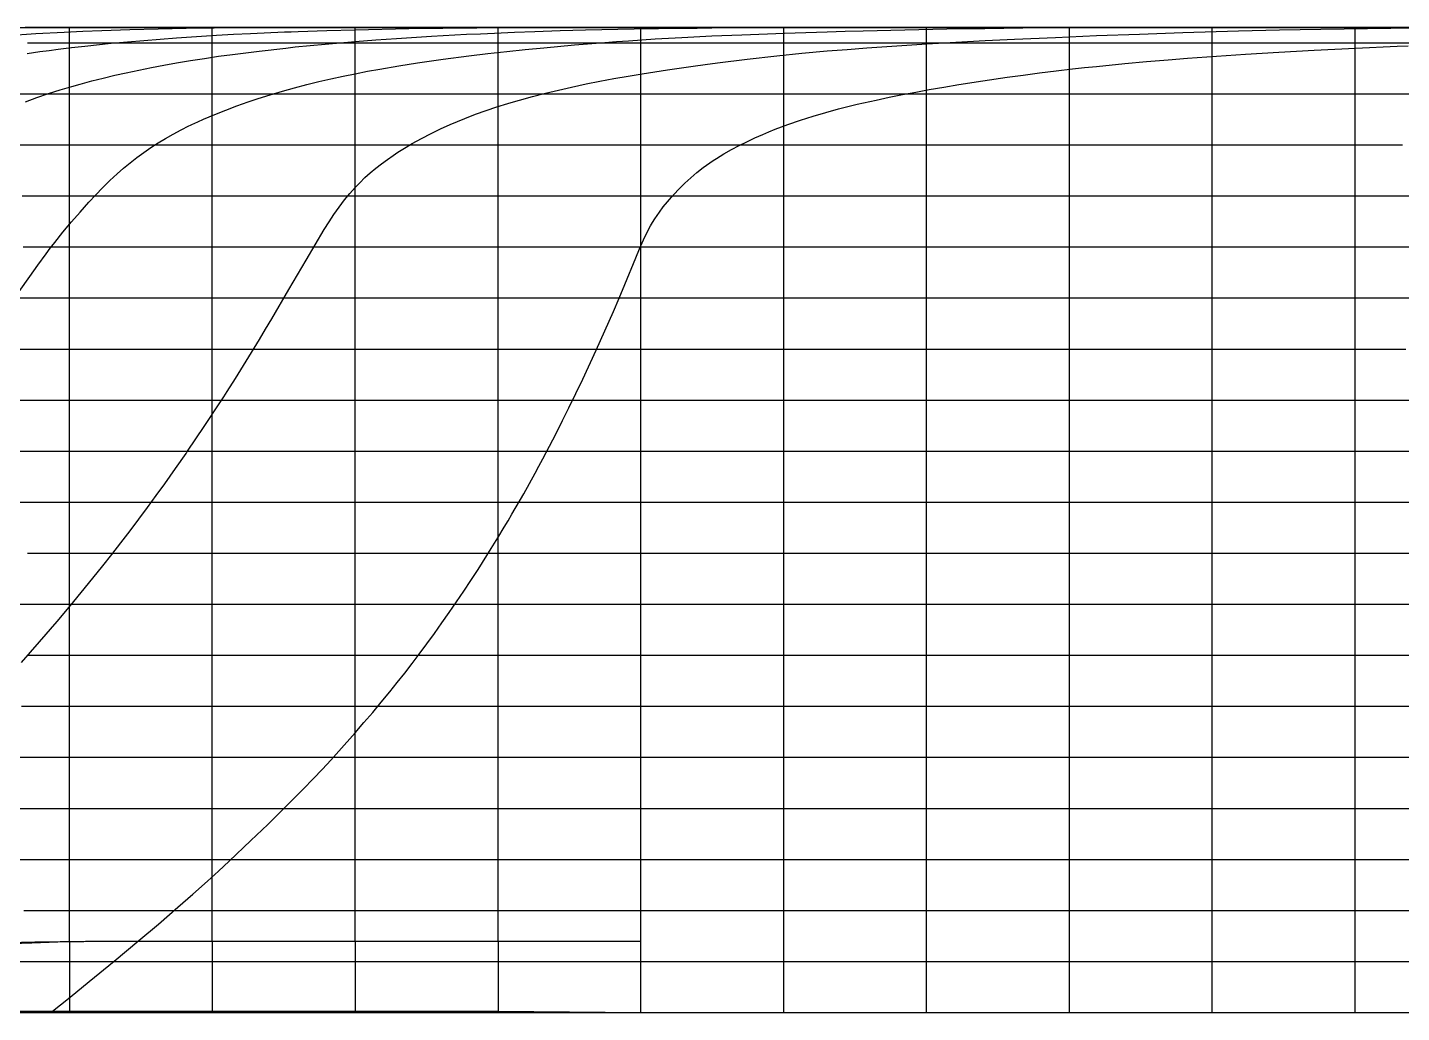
# Model space of a CAD drawing. Header units: millimetres. Extents: x 0 to 181739, y 0 to 19300.
# Drawn here: x 18777 to 45710, y 0 to 19300 of the extents above; entities that cross this region are included whole.
import ezdxf

# ---------------------------------------------------------------- set-up
doc = ezdxf.new("R2010")
doc.units = ezdxf.units.MM
for name, color, linetype in [('BUTTOCKS', 6, 'Continuous'), ('Knuckle', 1, 'Continuous'), ('SECTIONS', 3, 'Continuous'), ('WATERLINES', 5, 'Continuous')]:
    doc.layers.add(name, color=color, linetype=linetype)

msp = doc.modelspace()

# ---------------------------------------------------------------- linework, layer by layer
for p, q in [((19600, 1387), (19600, 25)), ((22400, 1400, 862), (22400, 1400)), ((22400, 1400), (22400, 25)), ((25200, 1397, 636), (25200, 1400)), ((25200, 1400), (25200, 25)), ((28000, 1397, 456), (28000, 1400)), ((28000, 1400), (28000, 25)), ((30800, 0, 247), (30800, 1400, 318)), ((8800, 25), (28000, 25)), ((28000, 25), (30800, 0, 247))]:
    msp.add_line(p, q)
at = {"color": 2}
msp.add_polyline3d([(46039, 19300, 2194), (45528, 19300, 2244), (45017, 19300, 2297), (44211, 19300, 2387), (43455, 19300, 2478), (43144, 19300, 2517), (42833, 19300, 2556), (42187, 19300, 2641), (41543, 19300, 2729), (40999, 19300, 2804), (40456, 19300, 2884), (40094, 19300, 2940), (39733, 19300, 3000), (38515, 19300, 3191), (37664, 19300, 3330), (36813, 19300, 3472), (36084, 19300, 3596), (35356, 19300, 3724), (34628, 19300, 3853), (33901, 19300, 3985), (33174, 19300, 4120), (32084, 19300, 4325), (30995, 19300, 4536), (30269, 19300, 4678), (29544, 19300, 4822), (29056, 19300, 4921), (28568, 19300, 5021), (27945, 19300, 5150), (27324, 19300, 5284), (26809, 19300, 5397), (26294, 19300, 5507), (25748, 19300, 5618), (25474, 19300, 5670), (25200, 19300, 5720), (24120, 19300, 5952), (23042, 19300, 6186), (21782, 19300, 6464), (20523, 19300, 6746), (19561, 19300, 6965), (18733, 19300, 7155)], dxfattribs=at)
at = {"color": 3}
msp.add_polyline3d([(19600, 1387, 0), (19600, 1390, 530), (19600, 1392, 1141)], dxfattribs=at)
at = {"layer": 'BUTTOCKS'}
for points in [[(18777, 19000, 5440), (19513, 19000, 5252), (20250, 19000, 5067), (20888, 19000, 4911), (21527, 19000, 4758), (22048, 19000, 4636), (22834, 19000, 4455), (23620, 19000, 4278), (24410, 19000, 4105), (25200, 19000, 3935), (25586, 19000, 3853), (25972, 19000, 3773), (26720, 19000, 3621), (27470, 19000, 3472), (28062, 19000, 3358), (28654, 19000, 3247), (29100, 19000, 3164), (29546, 19000, 3083), (29963, 19000, 3008), (30380, 19000, 2934), (30576, 19000, 2900), (30772, 19000, 2866), (31462, 19000, 2749), (32151, 19000, 2636), (32745, 19000, 2542), (33339, 19000, 2452), (33819, 19000, 2383), (34300, 19000, 2316), (34699, 19000, 2262), (35098, 19000, 2210), (35754, 19000, 2126), (36410, 19000, 2044), (37655, 19000, 1893), (38900, 19000, 1747), (39316, 19000, 1699), (39733, 19000, 1652), (39933, 19000, 1630), (40134, 19000, 1608), (40869, 19000, 1529), (41605, 19000, 1453), (42264, 19000, 1387), (42923, 19000, 1325), (43237, 19000, 1296), (43551, 19000, 1269), (44176, 19000, 1216), (44800, 19000, 1166), (45430, 19000, 1119), (46059, 19000, 1076)], [(18467, 18000, 4176), (18919, 18000, 4063), (19801, 18000, 3849), (20243, 18000, 3744), (20685, 18000, 3641), (21141, 18000, 3537), (21597, 18000, 3434), (22358, 18000, 3266), (23118, 18000, 3102), (23933, 18000, 2929), (24748, 18000, 2762), (24974, 18000, 2716), (25200, 18000, 2671), (25661, 18000, 2581), (26355, 18000, 2448), (27049, 18000, 2319), (27740, 18000, 2195), (28433, 18000, 2074), (28890, 18000, 1997), (29347, 18000, 1921), (29798, 18000, 1847), (30250, 18000, 1775), (30584, 18000, 1723), (30919, 18000, 1671), (31571, 18000, 1573), (32224, 18000, 1478), (32794, 18000, 1399), (33363, 18000, 1322), (34059, 18000, 1231), (34756, 18000, 1145), (35219, 18000, 1090), (35682, 18000, 1036), (36142, 18000, 985), (36602, 18000, 935), (37396, 18000, 852), (38190, 18000, 773), (38961, 18000, 701), (39733, 18000, 633), (40497, 18000, 570), (40878, 18000, 540), (41258, 18000, 511), (41846, 18000, 468), (42433, 18000, 428), (43202, 18000, 380), (43972, 18000, 335), (44656, 18000, 298), (45340, 18000, 265), (45896, 18000, 240)], [(18401, 17000, 3675), (18786, 17000, 3581), (19305, 17000, 3455), (19826, 17000, 3331), (20480, 17000, 3179), (21135, 17000, 3032), (21869, 17000, 2870), (22428, 17000, 2750), (22988, 17000, 2633), (23735, 17000, 2482), (23920, 17000, 2445), (24106, 17000, 2408), (24653, 17000, 2302), (25200, 17000, 2197), (26099, 17000, 2032), (26997, 17000, 1873), (27899, 17000, 1720), (28811, 17000, 1572), (29156, 17000, 1517), (29501, 17000, 1464), (30269, 17000, 1348), (31039, 17000, 1236), (31785, 17000, 1131), (32532, 17000, 1029), (32900, 17000, 980), (33268, 17000, 933), (33833, 17000, 863), (34399, 17000, 797), (35010, 17000, 730), (35622, 17000, 666), (36139, 17000, 615), (36657, 17000, 567), (37166, 17000, 521), (37676, 17000, 478), (38190, 17000, 437), (38704, 17000, 398), (39218, 17000, 362), (39733, 17000, 330), (40122, 17000, 307), (40706, 17000, 275), (41289, 17000, 247), (41813, 17000, 223), (42337, 17000, 201), (43176, 17000, 167), (44015, 17000, 137), (44295, 17000, 127), (44574, 17000, 118), (45151, 17000, 102), (45729, 17000, 87)], [(18673, 16000, 3316), (19330, 16000, 3169), (20052, 16000, 3010), (20775, 16000, 2854), (21461, 16000, 2709), (22148, 16000, 2566), (22946, 16000, 2405), (23745, 16000, 2249), (24472, 16000, 2109), (25200, 16000, 1973), (25427, 16000, 1931), (25654, 16000, 1890), (26341, 16000, 1769), (27028, 16000, 1652), (27258, 16000, 1613), (27488, 16000, 1576), (28177, 16000, 1465), (28866, 16000, 1359), (29322, 16000, 1291), (29778, 16000, 1224), (30452, 16000, 1130), (31125, 16000, 1039), (31779, 16000, 954), (32434, 16000, 874), (32802, 16000, 830), (33170, 16000, 788), (33449, 16000, 757), (33728, 16000, 728), (34415, 16000, 659), (35102, 16000, 596), (35646, 16000, 550), (36189, 16000, 507), (36671, 16000, 472), (37153, 16000, 439), (37413, 16000, 421), (37673, 16000, 405), (38387, 16000, 361), (39102, 16000, 320), (39417, 16000, 303), (39733, 16000, 286), (40484, 16000, 247), (41236, 16000, 209), (42080, 16000, 171), (42924, 16000, 137), (43298, 16000, 124), (43671, 16000, 111), (44559, 16000, 85), (45448, 16000, 65), (46257, 16000, 51)], [(18691, 15000, 3117), (19366, 15000, 2974), (19978, 15000, 2849), (20590, 15000, 2725), (21137, 15000, 2615), (21683, 15000, 2507), (22709, 15000, 2308), (23223, 15000, 2211), (23737, 15000, 2117), (23945, 15000, 2079), (24153, 15000, 2042), (24676, 15000, 1948), (25200, 15000, 1856), (25857, 15000, 1742), (26514, 15000, 1631), (27185, 15000, 1521), (27857, 15000, 1415), (28311, 15000, 1345), (28765, 15000, 1277), (29679, 15000, 1147), (29908, 15000, 1116), (30138, 15000, 1085), (30827, 15000, 996), (31517, 15000, 912), (31976, 15000, 860), (32435, 15000, 810), (33127, 15000, 740), (33819, 15000, 675), (34125, 15000, 647), (34431, 15000, 620), (34933, 15000, 577), (35435, 15000, 536), (35998, 15000, 493), (36562, 15000, 452), (37137, 15000, 414), (37711, 15000, 378), (38722, 15000, 319), (39733, 15000, 266), (40398, 15000, 232), (41063, 15000, 201), (42048, 15000, 159), (42783, 15000, 131), (43519, 15000, 106), (43807, 15000, 97), (44096, 15000, 89), (44810, 15000, 71), (45525, 15000, 57), (46419, 15000, 41)], [(18562, 14000, 2993), (19108, 14000, 2883), (20060, 14000, 2694), (21013, 14000, 2508), (21258, 14000, 2460), (21503, 14000, 2414), (22141, 14000, 2295), (22779, 14000, 2180), (23916, 14000, 1981), (25054, 14000, 1787), (25127, 14000, 1775), (25200, 14000, 1763), (25801, 14000, 1663), (26402, 14000, 1565), (27004, 14000, 1470), (27606, 14000, 1378), (28136, 14000, 1300), (28666, 14000, 1225), (29017, 14000, 1176), (29368, 14000, 1129), (29717, 14000, 1083), (30066, 14000, 1039), (30412, 14000, 996), (30757, 14000, 954), (31098, 14000, 914), (31439, 14000, 875), (32104, 14000, 803), (32770, 14000, 737), (33141, 14000, 702), (33512, 14000, 669), (34286, 14000, 602), (35059, 14000, 538), (35409, 14000, 511), (35759, 14000, 484), (36265, 14000, 448), (36772, 14000, 413), (37375, 14000, 375), (37978, 14000, 340), (38855, 14000, 293), (39733, 14000, 248), (40517, 14000, 211), (41302, 14000, 177), (42082, 14000, 147), (42848, 14000, 120), (43614, 14000, 96), (44225, 14000, 80), (44836, 14000, 66), (46058, 14000, 43)], [(18589, 13000, 2850), (19374, 13000, 2698), (20159, 13000, 2548), (20816, 13000, 2424), (21473, 13000, 2304), (21795, 13000, 2246), (22116, 13000, 2188), (22627, 13000, 2100), (23137, 13000, 2013), (24168, 13000, 1841), (25200, 13000, 1674), (25649, 13000, 1602), (26098, 13000, 1532), (26770, 13000, 1430), (27442, 13000, 1331), (27896, 13000, 1266), (28350, 13000, 1204), (28941, 13000, 1125), (29532, 13000, 1049), (29875, 13000, 1007), (30219, 13000, 965), (30551, 13000, 927), (30883, 13000, 889), (31210, 13000, 854), (31536, 13000, 819), (31863, 13000, 786), (32189, 13000, 754), (32864, 13000, 691), (33540, 13000, 631), (33895, 13000, 602), (34615, 13000, 543), (35336, 13000, 488), (35842, 13000, 452), (36348, 13000, 417), (36677, 13000, 396), (37006, 13000, 376), (37667, 13000, 337), (38329, 13000, 301), (39031, 13000, 266), (39733, 13000, 232), (40309, 13000, 207), (40885, 13000, 182), (41663, 13000, 152), (42441, 13000, 125), (42644, 13000, 118), (42847, 13000, 112), (43808, 13000, 86), (44769, 13000, 65), (45797, 13000, 45)], [(17873, 12000, 3000), (19358, 12000, 2570), (20078, 12000, 2436), (20798, 12000, 2306), (21014, 12000, 2268), (21230, 12000, 2230), (22028, 12000, 2092), (22827, 12000, 1959), (23174, 12000, 1902), (23520, 12000, 1846), (24124, 12000, 1750), (24662, 12000, 1667), (25200, 12000, 1585), (25873, 12000, 1484), (26547, 12000, 1385), (27222, 12000, 1290), (27898, 12000, 1198), (28011, 12000, 1183), (28125, 12000, 1168), (28748, 12000, 1088), (29370, 12000, 1011), (29811, 12000, 959), (30252, 12000, 909), (30755, 12000, 854), (31258, 12000, 802), (31748, 12000, 754), (32238, 12000, 708), (32817, 12000, 656), (33396, 12000, 608), (34102, 12000, 552), (34808, 12000, 498), (35683, 12000, 436), (36356, 12000, 393), (37029, 12000, 352), (37694, 12000, 315), (38359, 12000, 281), (39046, 12000, 248), (39733, 12000, 218), (40517, 12000, 185), (41302, 12000, 156), (42075, 12000, 130), (42848, 12000, 106), (43692, 12000, 85), (44537, 12000, 66), (44861, 12000, 60), (45185, 12000, 54), (46062, 12000, 39)], [(18449, 11000, 2603), (18977, 11000, 2507), (19506, 11000, 2412), (20337, 11000, 2266), (21169, 11000, 2123), (21959, 11000, 1993), (22751, 11000, 1866), (22858, 11000, 1849), (22965, 11000, 1832), (23788, 11000, 1705), (24612, 11000, 1581), (25200, 11000, 1495), (25649, 11000, 1431), (26098, 11000, 1368), (26770, 11000, 1276), (27443, 11000, 1187), (28129, 11000, 1100), (28815, 11000, 1017), (29182, 11000, 974), (29550, 11000, 932), (30250, 11000, 856), (30753, 11000, 805), (31257, 11000, 755), (31748, 11000, 710), (32240, 11000, 666), (32898, 11000, 611), (33493, 11000, 564), (34088, 11000, 520), (34803, 11000, 468), (35519, 11000, 420), (36119, 11000, 383), (36719, 11000, 347), (37554, 11000, 302), (38389, 11000, 261), (39057, 11000, 232), (39733, 11000, 203), (40654, 11000, 168), (41576, 11000, 137), (41772, 11000, 131), (42729, 11000, 104), (43687, 11000, 80), (44633, 11000, 61), (45579, 11000, 45), (46477, 11000, 32)], [(18510, 10000, 2454), (19322, 10000, 2313), (19742, 10000, 2242), (20163, 10000, 2171), (21041, 10000, 2027), (21919, 10000, 1888), (22011, 10000, 1873), (22103, 10000, 1859), (23135, 10000, 1701), (23652, 10000, 1625), (24169, 10000, 1550), (24684, 10000, 1477), (25200, 10000, 1406), (25651, 10000, 1345), (26102, 10000, 1285), (26778, 10000, 1197), (27454, 10000, 1113), (28135, 10000, 1032), (28817, 10000, 954), (29322, 10000, 899), (29828, 10000, 846), (30339, 10000, 795), (30850, 10000, 746), (31537, 10000, 684), (32175, 10000, 630), (32813, 10000, 579), (33584, 10000, 522), (34355, 10000, 468), (35100, 10000, 419), (35845, 10000, 374), (36956, 10000, 312), (37725, 10000, 274), (38493, 10000, 239), (39113, 10000, 213), (39733, 10000, 189), (40511, 10000, 162), (41290, 10000, 137), (42172, 10000, 112), (43053, 10000, 90), (43768, 10000, 74), (44483, 10000, 61), (45914, 10000, 38)], [(18775, 9000, 2271), (18942, 9000, 2244), (19919, 9000, 2084), (20897, 9000, 1930), (21562, 9000, 1828), (22228, 9000, 1729), (23198, 9000, 1589), (24167, 9000, 1454), (24684, 9000, 1385), (25200, 9000, 1316), (25878, 9000, 1230), (26556, 9000, 1146), (27178, 9000, 1072), (27801, 9000, 1001), (28197, 9000, 958), (28790, 9000, 894), (29384, 9000, 834), (30178, 9000, 757), (30805, 9000, 701), (31433, 9000, 648), (31746, 9000, 622), (32060, 9000, 598), (32892, 9000, 535), (33725, 9000, 477), (33938, 9000, 463), (34151, 9000, 449), (34857, 9000, 405), (35564, 9000, 363), (36167, 9000, 330), (36771, 9000, 299), (37960, 9000, 244), (38847, 9000, 208), (39733, 9000, 176), (40736, 9000, 144), (41740, 9000, 116), (42209, 9000, 104), (42678, 9000, 92), (43391, 9000, 77), (44103, 9000, 64), (45529, 9000, 41), (46062, 9000, 34)], [(18531, 8000, 2177), (19272, 8000, 2058), (20013, 8000, 1942), (20721, 8000, 1835), (21429, 8000, 1732), (22329, 8000, 1604), (23230, 8000, 1480), (23713, 8000, 1416), (24197, 8000, 1353), (24698, 8000, 1289), (25200, 8000, 1227), (25878, 8000, 1145), (26556, 8000, 1067), (27408, 8000, 973), (28202, 8000, 890), (28994, 8000, 812), (29784, 8000, 739), (30289, 8000, 694), (30794, 8000, 652), (31561, 8000, 591), (32328, 8000, 535), (33218, 8000, 474), (34108, 8000, 418), (34983, 8000, 367), (35858, 8000, 320), (36606, 8000, 284), (37354, 8000, 250), (37950, 8000, 226), (38841, 8000, 192), (39733, 8000, 162), (40512, 8000, 139), (41463, 8000, 114), (42415, 8000, 91), (43727, 8000, 66), (45040, 8000, 46), (45873, 8000, 34)], [(18776, 7000, 2001), (19302, 7000, 1920), (19829, 7000, 1842), (20688, 7000, 1717), (21548, 7000, 1597), (21709, 7000, 1575), (21869, 7000, 1554), (22627, 7000, 1452), (23386, 7000, 1355), (24493, 7000, 1219), (24846, 7000, 1177), (25200, 7000, 1137), (25878, 7000, 1061), (26557, 7000, 987), (27008, 7000, 941), (27458, 7000, 895), (28133, 7000, 830), (28809, 7000, 767), (29260, 7000, 727), (29939, 7000, 670), (30618, 7000, 616), (31074, 7000, 581), (31531, 7000, 547), (32219, 7000, 500), (32907, 7000, 455), (33362, 7000, 427), (34158, 7000, 381), (34953, 7000, 338), (35637, 7000, 304), (36320, 7000, 273), (37344, 7000, 230), (38368, 7000, 192), (39733, 7000, 149), (40512, 7000, 128), (41291, 7000, 109), (42115, 7000, 90), (42940, 7000, 74), (43292, 7000, 68), (43644, 7000, 62), (45051, 7000, 41), (46458, 7000, 25)], [(18659, 6000, 1883), (18980, 6000, 1835), (19615, 6000, 1743), (20250, 6000, 1654), (21024, 6000, 1549), (21799, 6000, 1447), (22263, 6000, 1388), (22727, 6000, 1330), (23486, 6000, 1239), (24244, 6000, 1151), (25200, 6000, 1047), (26105, 6000, 953), (26782, 6000, 886), (27460, 6000, 823), (28141, 6000, 762), (28823, 6000, 704), (29526, 6000, 647), (30223, 6000, 593), (30921, 6000, 543), (31783, 6000, 485), (32644, 6000, 431), (33497, 6000, 383), (34350, 6000, 338), (35026, 6000, 305), (35703, 6000, 274), (36713, 6000, 233), (37722, 6000, 196), (38727, 6000, 164), (39733, 6000, 136), (41005, 6000, 105), (42278, 6000, 79), (43148, 6000, 64), (44017, 6000, 51), (45419, 6000, 33), (46821, 6000, 19)], [(18352, 5000, 1790), (19022, 5000, 1695), (19553, 5000, 1621), (20083, 5000, 1550), (20790, 5000, 1457), (21298, 5000, 1393), (21807, 5000, 1330), (22473, 5000, 1250), (23139, 5000, 1174), (23761, 5000, 1105), (24384, 5000, 1039), (24792, 5000, 997), (25200, 5000, 957), (25879, 5000, 891), (26558, 5000, 828), (27185, 5000, 773), (27811, 5000, 720), (28607, 5000, 657), (29402, 5000, 597), (30092, 5000, 548), (30782, 5000, 502), (31377, 5000, 465), (32197, 5000, 416), (33017, 5000, 371), (34024, 5000, 321), (35032, 5000, 276), (35706, 5000, 249), (36716, 5000, 211), (37727, 5000, 177), (38730, 5000, 148), (39733, 5000, 122), (41012, 5000, 94), (42292, 5000, 70), (43661, 5000, 50), (45242, 5000, 31), (46824, 5000, 17)], [(18371, 4000, 1649), (19083, 4000, 1552), (19796, 4000, 1458), (20577, 4000, 1360), (21359, 4000, 1266), (22137, 4000, 1177), (22915, 4000, 1091), (23574, 4000, 1023), (24232, 4000, 958), (24716, 4000, 912), (25200, 4000, 867), (25426, 4000, 847), (25653, 4000, 827), (26332, 4000, 768), (27012, 4000, 712), (28192, 4000, 622), (28988, 4000, 565), (29783, 4000, 513), (30581, 4000, 463), (31378, 4000, 417), (31900, 4000, 389), (32683, 4000, 349), (33465, 4000, 312), (34250, 4000, 278), (35035, 4000, 247), (36212, 4000, 205), (37389, 4000, 168), (38561, 4000, 136), (39733, 4000, 109), (41010, 4000, 83), (42288, 4000, 62), (43664, 4000, 43), (45040, 4000, 28), (46269, 4000, 18)], [(18035, 3000, 1555), (18797, 3000, 1454), (19557, 3000, 1358), (20127, 3000, 1289), (20698, 3000, 1222), (21489, 3000, 1134), (22281, 3000, 1050), (22796, 3000, 997), (23112, 3000, 966), (23428, 3000, 936), (24251, 3000, 860), (25074, 3000, 789), (25200, 3000, 778), (25653, 3000, 741), (26721, 3000, 658), (27790, 3000, 581), (28572, 3000, 529), (29380, 3000, 479), (30188, 3000, 432), (31069, 3000, 385), (31951, 3000, 342), (32244, 3000, 328), (32537, 3000, 315), (33418, 3000, 277), (34299, 3000, 243), (35188, 3000, 212), (36077, 3000, 184), (37286, 3000, 150), (38495, 3000, 121), (39114, 3000, 107), (39733, 3000, 95), (40840, 3000, 75), (41947, 3000, 58), (43514, 3000, 39), (45080, 3000, 24), (46646, 3000, 13)], [(18708, 2000, 1329), (19430, 2000, 1242), (19640, 2000, 1217), (19850, 2000, 1193), (20495, 2000, 1121), (21140, 2000, 1052), (21471, 2000, 1019), (21802, 2000, 985), (22023, 2000, 964), (22244, 2000, 943), (22893, 2000, 882), (23542, 2000, 824), (23962, 2000, 788), (24382, 2000, 754), (24791, 2000, 721), (25200, 2000, 689), (25880, 2000, 639), (26560, 2000, 591), (27581, 2000, 524), (28602, 2000, 462), (29396, 2000, 418), (30190, 2000, 377), (31051, 2000, 336), (31912, 2000, 299), (32490, 2000, 275), (33069, 2000, 253), (34094, 2000, 217), (35121, 2000, 185), (35568, 2000, 172), (36016, 2000, 160), (37398, 2000, 126), (38779, 2000, 98), (39733, 2000, 81), (41342, 2000, 57), (42952, 2000, 38), (44887, 2000, 21), (46823, 2000, 9)], [(18209, 1000, 1253), (18902, 1000, 1170), (19596, 1000, 1092), (20280, 1000, 1019), (20964, 1000, 951), (21642, 1000, 886), (22322, 1000, 825), (23227, 1000, 749), (23724, 1000, 710), (24462, 1000, 654), (25200, 1000, 601), (25873, 1000, 555), (26547, 1000, 512), (26994, 1000, 485), (27441, 1000, 460), (28464, 1000, 404), (29488, 1000, 355), (30321, 1000, 317), (31154, 1000, 283), (32183, 1000, 244), (33213, 1000, 210), (34424, 1000, 174), (35634, 1000, 143), (37006, 1000, 112), (38369, 1000, 88), (39733, 1000, 67), (41313, 1000, 47), (43250, 1000, 29), (45187, 1000, 15), (46111, 1000, 10)]]:
    msp.add_polyline3d(points, dxfattribs=at)
at = {"layer": 'Knuckle', "extrusion": (0, -1, 0)}
msp.add_line((28000, 1400), (30800, 1400, 318), dxfattribs=at)
at = {"layer": 'Knuckle'}
for points in [[(18389, 1370, 1282), (18920, 1382, 1220), (19416, 1390, 1163), (19911, 1395, 1108), (20405, 1398, 1056), (20900, 1400, 1005), (21650, 1400, 931), (22400, 1400, 862), (22608, 1400, 843), (22943, 1399, 814), (23275, 1399, 786), (23604, 1399, 759), (23931, 1400, 732), (24254, 1400, 707), (24574, 1400, 682), (24889, 1400, 659), (25200, 1400, 636), (25893, 1400, 588), (26590, 1400, 541), (27292, 1400, 498), (28000, 1400, 456), (28785, 1400, 414), (29568, 1400, 374), (30331, 1400, 338), (30800, 1400, 318)], [(18459, 1353, 0), (18865, 1367, 0), (19374, 1382, 0), (19883, 1392, 0), (20391, 1398, 0), (20900, 1400, 0), (28000, 1400, 0)], [(18443, 0, 1087), (18864, 0, 1040), (19286, 0, 995), (19708, 0, 951), (20129, 0, 909), (20762, 0, 849), (21396, 0, 793), (22240, 0, 722), (23086, 0, 657), (23720, 0, 611), (24354, 0, 567), (25200, 0, 513), (26107, 0, 459), (27015, 0, 410), (27801, 0, 371), (28588, 0, 334), (29436, 0, 298), (30283, 0, 266), (31010, 0, 240), (32100, 0, 205), (33190, 0, 173), (34523, 0, 140), (35855, 0, 112), (37188, 0, 88), (38521, 0, 68), (39733, 0, 53), (40772, 0, 42), (43109, 0, 23), (45447, 0, 10), (47784, 0, 3)]]:
    msp.add_polyline3d(points, dxfattribs=at)
at = {"layer": 'SECTIONS'}
for points in [[(19600, 1392, 1141), (19600, 2120, 1238), (19600, 4241, 1515), (19600, 5603, 1694), (19600, 6965, 1872), (19600, 9619, 2217), (19600, 12273, 2561), (19600, 13172, 2677), (19600, 14070, 2795), (19600, 14201, 2813), (19600, 14333, 2831), (19600, 14650, 2874), (19600, 14966, 2921), (19600, 15233, 2963), (19600, 15500, 3010), (19600, 15765, 3060), (19600, 16030, 3116), (19600, 16277, 3173), (19600, 16523, 3236), (19600, 16686, 3282), (19600, 16848, 3332), (19600, 17008, 3387), (19600, 17107, 3423), (19600, 17206, 3463), (19600, 17303, 3504), (19600, 17400, 3547), (19600, 17509, 3600), (19600, 17616, 3655), (19600, 17721, 3714), (19600, 17824, 3777), (19600, 17928, 3845), (19600, 18028, 3918), (19600, 18125, 3994), (19600, 18219, 4075), (19600, 18309, 4159), (19600, 18396, 4247), (19600, 18478, 4340), (19600, 18556, 4435), (19600, 18642, 4551), (19600, 18722, 4671), (19600, 18795, 4795), (19600, 18863, 4922), (19600, 18925, 5052), (19600, 18982, 5184), (19600, 19010, 5256), (19600, 19037, 5328), (19600, 19087, 5480), (19600, 19132, 5634), (19600, 19170, 5789), (19600, 19203, 5946), (19600, 19231, 6104), (19600, 19254, 6263), (19600, 19264, 6347), (19600, 19274, 6430), (19600, 19285, 6561), (19600, 19294, 6693), (19600, 19298, 6824), (19600, 19300, 6956), (19600, 19300, 9000)], [(22400, 1400, 862), (22400, 1546, 878), (22400, 4139, 1164), (22400, 5865, 1356), (22400, 7590, 1548), (22400, 8391, 1637), (22400, 9191, 1725), (22400, 11269, 1951), (22400, 13347, 2176), (22400, 13813, 2227), (22400, 14280, 2280), (22400, 14763, 2337), (22400, 15246, 2399), (22400, 15473, 2431), (22400, 15699, 2465), (22400, 15925, 2502), (22400, 16150, 2543), (22400, 16367, 2586), (22400, 16475, 2609), (22400, 16583, 2635), (22400, 16722, 2672), (22400, 16860, 2712), (22400, 16998, 2756), (22400, 17134, 2804), (22400, 17268, 2857), (22400, 17400, 2914), (22400, 17534, 2978), (22400, 17665, 3047), (22400, 17794, 3121), (22400, 17919, 3201), (22400, 18037, 3284), (22400, 18152, 3373), (22400, 18262, 3467), (22400, 18341, 3541), (22400, 18418, 3618), (22400, 18491, 3698), (22400, 18560, 3782), (22400, 18605, 3840), (22400, 18648, 3899), (22400, 18730, 4021), (22400, 18792, 4123), (22400, 18850, 4227), (22400, 18904, 4333), (22400, 18953, 4442), (22400, 19013, 4589), (22400, 19067, 4739), (22400, 19114, 4891), (22400, 19157, 5055), (22400, 19195, 5220), (22400, 19225, 5386), (22400, 19251, 5553), (22400, 19270, 5721), (22400, 19285, 5890), (22400, 19292, 5999), (22400, 19296, 6108), (22400, 19300, 6327), (22400, 19300, 9000)], [(25200, 1397, 636), (25200, 2618, 744), (25200, 5235, 978), (25200, 8507, 1272), (25200, 11779, 1565), (25200, 12433, 1623), (25200, 13087, 1681), (25200, 13960, 1759), (25200, 14832, 1840), (25200, 15195, 1875), (25200, 15558, 1914), (25200, 15812, 1946), (25200, 16065, 1983), (25200, 16233, 2011), (25200, 16400, 2044), (25200, 16566, 2080), (25200, 16708, 2114), (25200, 16849, 2152), (25200, 16989, 2194), (25200, 17128, 2239), (25200, 17265, 2290), (25200, 17400, 2345), (25200, 17495, 2387), (25200, 17588, 2431), (25200, 17680, 2478), (25200, 17771, 2528), (25200, 17890, 2599), (25200, 18005, 2675), (25200, 18116, 2756), (25200, 18224, 2842), (25200, 18327, 2934), (25200, 18425, 3031), (25200, 18514, 3129), (25200, 18598, 3231), (25200, 18677, 3337), (25200, 18750, 3447), (25200, 18818, 3561), (25200, 18882, 3677), (25200, 18931, 3777), (25200, 18977, 3880), (25200, 19019, 3984), (25200, 19058, 4089), (25200, 19096, 4203), (25200, 19130, 4319), (25200, 19160, 4436), (25200, 19198, 4613), (25200, 19228, 4792), (25200, 19235, 4843), (25200, 19242, 4895), (25200, 19266, 5100), (25200, 19285, 5306), (25200, 19296, 5513), (25200, 19300, 5720), (25200, 19300, 9000)], [(28000, 1397, 456), (28000, 4274, 654), (28000, 8065, 915), (28000, 10530, 1084), (28000, 12995, 1252), (28000, 13430, 1281), (28000, 13865, 1311), (28000, 14318, 1342), (28000, 14772, 1375), (28000, 15304, 1417), (28000, 15570, 1442), (28000, 15836, 1472), (28000, 15939, 1485), (28000, 16042, 1499), (28000, 16213, 1525), (28000, 16383, 1555), (28000, 16553, 1590), (28000, 16721, 1628), (28000, 16889, 1672), (28000, 17055, 1720), (28000, 17229, 1776), (28000, 17315, 1806), (28000, 17400, 1838), (28000, 17503, 1881), (28000, 17605, 1927), (28000, 17706, 1976), (28000, 17804, 2029), (28000, 17900, 2086), (28000, 17995, 2146), (28000, 18071, 2199), (28000, 18146, 2255), (28000, 18219, 2313), (28000, 18290, 2374), (28000, 18373, 2451), (28000, 18453, 2532), (28000, 18529, 2616), (28000, 18602, 2703), (28000, 18671, 2793), (28000, 18737, 2885), (28000, 18798, 2981), (28000, 18856, 3078), (28000, 18913, 3184), (28000, 18966, 3293), (28000, 19014, 3403), (28000, 19057, 3516), (28000, 19108, 3668), (28000, 19153, 3823), (28000, 19190, 3980), (28000, 19217, 4118), (28000, 19240, 4258), (28000, 19259, 4398), (28000, 19273, 4538), (28000, 19285, 4687), (28000, 19293, 4836), (28000, 19298, 4985), (28000, 19300, 5135), (28000, 19300, 9000)], [(30800, 0, 247), (30800, 1310, 313), (30800, 4304, 465), (30800, 7298, 616), (30800, 8799, 691), (30800, 10299, 765), (30800, 12469, 872), (30800, 14639, 980), (30800, 14936, 996), (30800, 15233, 1013), (30800, 15538, 1035), (30800, 15691, 1048), (30800, 15843, 1064), (30800, 16093, 1094), (30800, 16343, 1131), (30800, 16508, 1160), (30800, 16673, 1193), (30800, 16837, 1230), (30800, 16979, 1265), (30800, 17121, 1305), (30800, 17261, 1348), (30800, 17400, 1396), (30800, 17522, 1444), (30800, 17643, 1496), (30800, 17761, 1553), (30800, 17877, 1615), (30800, 17989, 1683), (30800, 18097, 1756), (30800, 18208, 1840), (30800, 18315, 1930), (30800, 18416, 2025), (30800, 18513, 2126), (30800, 18604, 2230), (30800, 18691, 2340), (30800, 18766, 2444), (30800, 18836, 2553), (30800, 18901, 2664), (30800, 18961, 2778), (30800, 19014, 2895), (30800, 19062, 3015), (30800, 19102, 3127), (30800, 19137, 3241), (30800, 19167, 3356), (30800, 19206, 3530), (30800, 19238, 3705), (30800, 19258, 3849), (30800, 19275, 3993), (30800, 19286, 4138), (30800, 19297, 4356), (30800, 19300, 4574), (30800, 19300, 9000)], [(33600, 0, 163), (33600, 747, 189), (33600, 1494, 215), (33600, 5959, 377), (33600, 10425, 536), (33600, 11796, 584), (33600, 13168, 632), (33600, 14017, 662), (33600, 14866, 690), (33600, 15178, 701), (33600, 15489, 713), (33600, 15761, 726), (33600, 16032, 743), (33600, 16261, 763), (33600, 16376, 775), (33600, 16490, 790), (33600, 16660, 817), (33600, 16829, 851), (33600, 16997, 891), (33600, 17164, 936), (33600, 17282, 972), (33600, 17400, 1011), (33600, 17543, 1064), (33600, 17684, 1123), (33600, 17776, 1166), (33600, 17866, 1213), (33600, 17955, 1263), (33600, 18062, 1329), (33600, 18166, 1401), (33600, 18266, 1477), (33600, 18362, 1558), (33600, 18455, 1644), (33600, 18543, 1734), (33600, 18627, 1828), (33600, 18706, 1926), (33600, 18785, 2035), (33600, 18859, 2149), (33600, 18926, 2266), (33600, 18987, 2386), (33600, 19041, 2510), (33600, 19088, 2636), (33600, 19124, 2747), (33600, 19155, 2860), (33600, 19183, 2974), (33600, 19207, 3088), (33600, 19236, 3245), (33600, 19260, 3403), (33600, 19277, 3562), (33600, 19290, 3721), (33600, 19297, 3881), (33600, 19300, 4041), (33600, 19300, 9000)], [(36400, 0, 102), (36400, 1330, 133), (36400, 2661, 165), (36400, 3991, 198), (36400, 5322, 230), (36400, 9701, 334), (36400, 14080, 440), (36400, 15260, 471), (36400, 15588, 479), (36400, 15917, 489), (36400, 16122, 497), (36400, 16327, 508), (36400, 16532, 524), (36400, 16736, 547), (36400, 16904, 573), (36400, 17071, 606), (36400, 17182, 631), (36400, 17291, 661), (36400, 17400, 694), (36400, 17486, 722), (36400, 17571, 753), (36400, 17692, 803), (36400, 17812, 857), (36400, 17929, 916), (36400, 18043, 981), (36400, 18154, 1051), (36400, 18261, 1126), (36400, 18359, 1202), (36400, 18452, 1284), (36400, 18541, 1370), (36400, 18625, 1461), (36400, 18705, 1558), (36400, 18779, 1658), (36400, 18848, 1763), (36400, 18911, 1871), (36400, 18969, 1982), (36400, 19022, 2095), (36400, 19069, 2211), (36400, 19111, 2329), (36400, 19150, 2453), (36400, 19183, 2578), (36400, 19219, 2736), (36400, 19248, 2896), (36400, 19271, 3056), (36400, 19287, 3218), (36400, 19297, 3380), (36400, 19300, 3542), (36400, 19300, 9000)], [(39200, 0, 59), (39200, 1945, 89), (39200, 3890, 119), (39200, 7360, 170), (39200, 10831, 223), (39200, 12695, 252), (39200, 14559, 285), (39200, 15259, 298), (39200, 15959, 314), (39200, 16228, 321), (39200, 16497, 329), (39200, 16651, 336), (39200, 16805, 345), (39200, 16890, 352), (39200, 16975, 361), (39200, 17082, 376), (39200, 17189, 395), (39200, 17295, 418), (39200, 17400, 445), (39200, 17537, 487), (39200, 17673, 534), (39200, 17806, 588), (39200, 17936, 648), (39200, 18060, 711), (39200, 18180, 780), (39200, 18258, 830), (39200, 18334, 882), (39200, 18407, 939), (39200, 18482, 1002), (39200, 18554, 1070), (39200, 18622, 1141), (39200, 18686, 1215), (39200, 18767, 1320), (39200, 18841, 1428), (39200, 18910, 1540), (39200, 18961, 1634), (39200, 19008, 1729), (39200, 19052, 1826), (39200, 19091, 1925), (39200, 19128, 2025), (39200, 19160, 2126), (39200, 19193, 2243), (39200, 19222, 2361), (39200, 19246, 2480), (39200, 19265, 2599), (39200, 19285, 2760), (39200, 19296, 2921), (39200, 19300, 3083), (39200, 19300, 9000)], [(42000, 0, 31), (42000, 6475, 89), (42000, 8749, 107), (42000, 11022, 125), (42000, 12697, 138), (42000, 14372, 154), (42000, 15079, 162), (42000, 15786, 171), (42000, 16015, 175), (42000, 16245, 181), (42000, 16494, 188), (42000, 16743, 198), (42000, 16823, 202), (42000, 16902, 207), (42000, 17028, 217), (42000, 17152, 231), (42000, 17277, 249), (42000, 17400, 272), (42000, 17536, 302), (42000, 17670, 338), (42000, 17764, 367), (42000, 17856, 399), (42000, 17947, 435), (42000, 18037, 474), (42000, 18125, 517), (42000, 18211, 563), (42000, 18277, 601), (42000, 18341, 642), (42000, 18403, 686), (42000, 18463, 732), (42000, 18529, 788), (42000, 18592, 847), (42000, 18653, 908), (42000, 18710, 973), (42000, 18765, 1039), (42000, 18817, 1109), (42000, 18886, 1211), (42000, 18949, 1317), (42000, 19007, 1426), (42000, 19060, 1538), (42000, 19107, 1652), (42000, 19149, 1768), (42000, 19184, 1877), (42000, 19214, 1988), (42000, 19240, 2099), (42000, 19261, 2212), (42000, 19278, 2325), (42000, 19290, 2439), (42000, 19298, 2553), (42000, 19300, 2668), (42000, 19300, 9000)], [(44800, 0, 13), (44800, 1743, 21), (44800, 3486, 28), (44800, 5615, 39), (44800, 7744, 48), (44800, 10242, 57), (44800, 12740, 63), (44800, 14135, 67), (44800, 15530, 75), (44800, 15892, 78), (44800, 16254, 83), (44800, 16644, 93), (44800, 16839, 102), (44800, 17034, 114), (44800, 17217, 129), (44800, 17400, 150), (44800, 17552, 173), (44800, 17702, 203), (44800, 17817, 232), (44800, 17931, 267), (44800, 18042, 307), (44800, 18124, 341), (44800, 18204, 380), (44800, 18282, 423), (44800, 18357, 470), (44800, 18442, 529), (44800, 18522, 593), (44800, 18600, 661), (44800, 18674, 732), (44800, 18761, 827), (44800, 18842, 927), (44800, 18917, 1031), (44800, 18985, 1140), (44800, 19047, 1253), (44800, 19102, 1369), (44800, 19149, 1483), (44800, 19189, 1598), (44800, 19223, 1715), (44800, 19251, 1835), (44800, 19272, 1955), (44800, 19288, 2076), (44800, 19297, 2198), (44800, 19300, 2321), (44800, 19300, 9000)]]:
    msp.add_polyline3d(points, dxfattribs=at)
at = {"layer": 'WATERLINES'}
for points in [[(11232, 19300, 9000), (138657, 19300, 9000)], [(15178, 19300, 8000), (137308, 19300, 8000)], [(18387, 19146, 6000), (18941, 19180, 6000), (19496, 19209, 6000), (19865, 19226, 6000), (20234, 19241, 6000), (20785, 19259, 6000), (21336, 19274, 6000), (21886, 19285, 6000), (22436, 19292, 6000), (23166, 19298, 6000), (23896, 19300, 6000), (134124, 19300, 6000)], [(18520, 19292, 7000), (19024, 19298, 7000), (19216, 19300, 7000), (19408, 19300, 7000), (135826, 19300, 7000)], [(18616, 14126, 3000), (18825, 14424, 3000), (18982, 14644, 3000), (19140, 14862, 3000), (19224, 14976, 3000), (19310, 15088, 3000), (19471, 15291, 3000), (19637, 15489, 3000), (19807, 15684, 3000), (19980, 15876, 3000), (20114, 16020, 3000), (20250, 16161, 3000), (20389, 16299, 3000), (20533, 16432, 3000), (20660, 16542, 3000), (20790, 16648, 3000), (20922, 16752, 3000), (21058, 16851, 3000), (21196, 16947, 3000), (21337, 17038, 3000), (21484, 17128, 3000), (21635, 17213, 3000), (21787, 17294, 3000), (21942, 17372, 3000), (21972, 17386, 3000), (22001, 17400, 3000), (22115, 17453, 3000), (22230, 17505, 3000), (22446, 17596, 3000), (22664, 17683, 3000), (22883, 17765, 3000), (23105, 17843, 3000), (23202, 17875, 3000), (23300, 17907, 3000), (23536, 17982, 3000), (23774, 18052, 3000), (24014, 18119, 3000), (24254, 18182, 3000), (24489, 18240, 3000), (24725, 18294, 3000), (24962, 18346, 3000), (25200, 18395, 3000), (25442, 18441, 3000), (25684, 18485, 3000), (26054, 18548, 3000), (26425, 18606, 3000), (26924, 18678, 3000), (27425, 18743, 3000), (27798, 18788, 3000), (28171, 18829, 3000), (28535, 18868, 3000), (28900, 18904, 3000), (29497, 18958, 3000), (30094, 19007, 3000), (30325, 19024, 3000), (30557, 19041, 3000), (31081, 19075, 3000), (31606, 19105, 3000), (32191, 19134, 3000), (32776, 19159, 3000), (33615, 19189, 3000), (34454, 19215, 3000), (34805, 19225, 3000), (35155, 19234, 3000), (35977, 19254, 3000), (36799, 19271, 3000), (37541, 19283, 3000), (38284, 19292, 3000), (39008, 19298, 3000), (39733, 19300, 3000), (126115, 19300, 3000)], [(18660, 6859, 2000), (19011, 7260, 2000), (19357, 7663, 2000), (19625, 7981, 2000), (19890, 8302, 2000), (20252, 8750, 2000), (20430, 8976, 2000), (20607, 9203, 2000), (20697, 9320, 2000), (20787, 9438, 2000), (21130, 9896, 2000), (21299, 10127, 2000), (21466, 10359, 2000), (21677, 10656, 2000), (21885, 10956, 2000), (21901, 10979, 2000), (21916, 11001, 2000), (22240, 11480, 2000), (22558, 11963, 2000), (22625, 12066, 2000), (22691, 12169, 2000), (22852, 12421, 2000), (23010, 12675, 2000), (23323, 13184, 2000), (23444, 13386, 2000), (23564, 13589, 2000), (23902, 14164, 2000), (24237, 14740, 2000), (24414, 15043, 2000), (24595, 15343, 2000), (24688, 15491, 2000), (24784, 15637, 2000), (24884, 15780, 2000), (24990, 15920, 2000), (25093, 16045, 2000), (25200, 16166, 2000), (25244, 16213, 2000), (25289, 16259, 2000), (25391, 16358, 2000), (25496, 16453, 2000), (25605, 16544, 2000), (25716, 16631, 2000), (25831, 16715, 2000), (25947, 16795, 2000), (26039, 16856, 2000), (26132, 16914, 2000), (26320, 17026, 2000), (26502, 17127, 2000), (26687, 17223, 2000), (26875, 17314, 2000), (27065, 17400, 2000), (27208, 17461, 2000), (27351, 17519, 2000), (27558, 17599, 2000), (27767, 17674, 2000), (27978, 17744, 2000), (28190, 17811, 2000), (28304, 17846, 2000), (28420, 17879, 2000), (28673, 17949, 2000), (28929, 18014, 2000), (29185, 18075, 2000), (29441, 18133, 2000), (29583, 18163, 2000), (29725, 18193, 2000), (29999, 18247, 2000), (30273, 18298, 2000), (30548, 18347, 2000), (30823, 18393, 2000), (31324, 18472, 2000), (31826, 18545, 2000), (32063, 18578, 2000), (32300, 18609, 2000), (32881, 18681, 2000), (33463, 18746, 2000), (33958, 18795, 2000), (34454, 18840, 2000), (34843, 18872, 2000), (35232, 18902, 2000), (35818, 18942, 2000), (36403, 18979, 2000), (36977, 19012, 2000), (37550, 19042, 2000), (37837, 19056, 2000), (38123, 19070, 2000), (38928, 19107, 2000), (39733, 19141, 2000), (40577, 19172, 2000), (41421, 19200, 2000), (42512, 19232, 2000), (43320, 19251, 2000), (44128, 19267, 2000), (45044, 19282, 2000), (45959, 19292, 2000)], [(18738, 17843, 4000), (18962, 17927, 4000), (19188, 18004, 4000), (19416, 18077, 4000), (19645, 18145, 4000), (19810, 18192, 4000), (20035, 18252, 4000), (20261, 18309, 4000), (20487, 18363, 4000), (20714, 18414, 4000), (20959, 18466, 4000), (21205, 18515, 4000), (21450, 18561, 4000), (21697, 18605, 4000), (21971, 18651, 4000), (22245, 18694, 4000), (22519, 18735, 4000), (22794, 18773, 4000), (23317, 18839, 4000), (23841, 18898, 4000), (23933, 18908, 4000), (24025, 18918, 4000), (24612, 18975, 4000), (25200, 19026, 4000), (25604, 19057, 4000), (26008, 19086, 4000), (26696, 19129, 4000), (27384, 19166, 4000), (27656, 19179, 4000), (27928, 19191, 4000), (28324, 19207, 4000), (28719, 19222, 4000), (29218, 19238, 4000), (29716, 19252, 4000), (30670, 19272, 4000), (31624, 19286, 4000), (31906, 19289, 4000), (32188, 19292, 4000), (33004, 19298, 4000), (33820, 19300, 4000), (129466, 19300, 4000)], [(18770, 18792, 5000), (19022, 18828, 5000), (19199, 18852, 5000), (19377, 18874, 5000), (19637, 18906, 5000), (19898, 18936, 5000), (20419, 18990, 5000), (20738, 19020, 5000), (21057, 19048, 5000), (21377, 19074, 5000), (21696, 19098, 5000), (22090, 19124, 5000), (22484, 19149, 5000), (22816, 19167, 5000), (23148, 19184, 5000), (23812, 19212, 5000), (23947, 19217, 5000), (24083, 19222, 5000), (24642, 19240, 5000), (25200, 19255, 5000), (26253, 19278, 5000), (26919, 19289, 5000), (27586, 19296, 5000), (28124, 19299, 5000), (28662, 19300, 5000), (132055, 19300, 5000)], [(19234, 0, 1000), (19611, 303, 1000), (19988, 608, 1000), (20476, 1006, 1000), (20960, 1409, 1000), (21345, 1734, 1000), (21726, 2062, 1000), (22016, 2316, 1000), (22303, 2573, 1000), (22518, 2769, 1000), (22732, 2967, 1000), (23155, 3367, 1000), (23486, 3686, 1000), (23815, 4008, 1000), (24190, 4385, 1000), (24375, 4576, 1000), (24557, 4769, 1000), (24720, 4945, 1000), (24882, 5123, 1000), (25200, 5482, 1000), (25372, 5680, 1000), (25543, 5879, 1000), (25711, 6080, 1000), (25877, 6283, 1000), (26025, 6466, 1000), (26171, 6651, 1000), (26314, 6837, 1000), (26457, 7024, 1000), (26607, 7225, 1000), (26755, 7428, 1000), (26901, 7632, 1000), (27045, 7837, 1000), (27189, 8046, 1000), (27330, 8256, 1000), (27470, 8467, 1000), (27608, 8679, 1000), (27869, 9092, 1000), (27997, 9300, 1000), (28123, 9509, 1000), (28198, 9635, 1000), (28273, 9762, 1000), (28503, 10162, 1000), (28727, 10565, 1000), (28803, 10706, 1000), (28879, 10848, 1000), (29011, 11097, 1000), (29140, 11347, 1000), (29267, 11598, 1000), (29391, 11851, 1000), (29527, 12131, 1000), (29661, 12412, 1000), (29922, 12978, 1000), (30093, 13357, 1000), (30262, 13738, 1000), (30374, 13999, 1000), (30484, 14262, 1000), (30700, 14788, 1000), (30774, 14965, 1000), (30851, 15140, 1000), (30918, 15278, 1000), (30990, 15413, 1000), (31031, 15482, 1000), (31074, 15550, 1000), (31164, 15682, 1000), (31240, 15783, 1000), (31319, 15882, 1000), (31401, 15977, 1000), (31530, 16116, 1000), (31664, 16250, 1000), (31780, 16356, 1000), (31899, 16458, 1000), (32023, 16555, 1000), (32150, 16647, 1000), (32216, 16691, 1000), (32282, 16734, 1000), (32427, 16823, 1000), (32575, 16907, 1000), (32726, 16987, 1000), (32878, 17062, 1000), (33032, 17135, 1000), (33188, 17204, 1000), (33311, 17256, 1000), (33435, 17306, 1000), (33684, 17400, 1000), (33929, 17485, 1000), (34177, 17563, 1000), (34426, 17636, 1000), (34676, 17704, 1000), (34859, 17751, 1000), (35042, 17796, 1000), (35410, 17879, 1000), (35669, 17934, 1000), (35929, 17986, 1000), (36189, 18035, 1000), (36449, 18083, 1000), (36739, 18133, 1000), (37030, 18181, 1000), (37503, 18255, 1000), (37977, 18324, 1000), (38297, 18368, 1000), (38617, 18410, 1000), (38938, 18449, 1000), (39258, 18487, 1000), (39495, 18513, 1000), (39733, 18538, 1000), (40287, 18593, 1000), (40712, 18631, 1000), (41137, 18667, 1000), (41515, 18698, 1000), (41893, 18726, 1000), (42650, 18776, 1000), (42977, 18796, 1000), (43304, 18816, 1000), (43650, 18835, 1000), (43996, 18854, 1000), (44809, 18895, 1000), (45622, 18933, 1000), (45840, 18943, 1000)]]:
    msp.add_polyline3d(points, dxfattribs=at)

doc.saveas('drawing.dxf')
